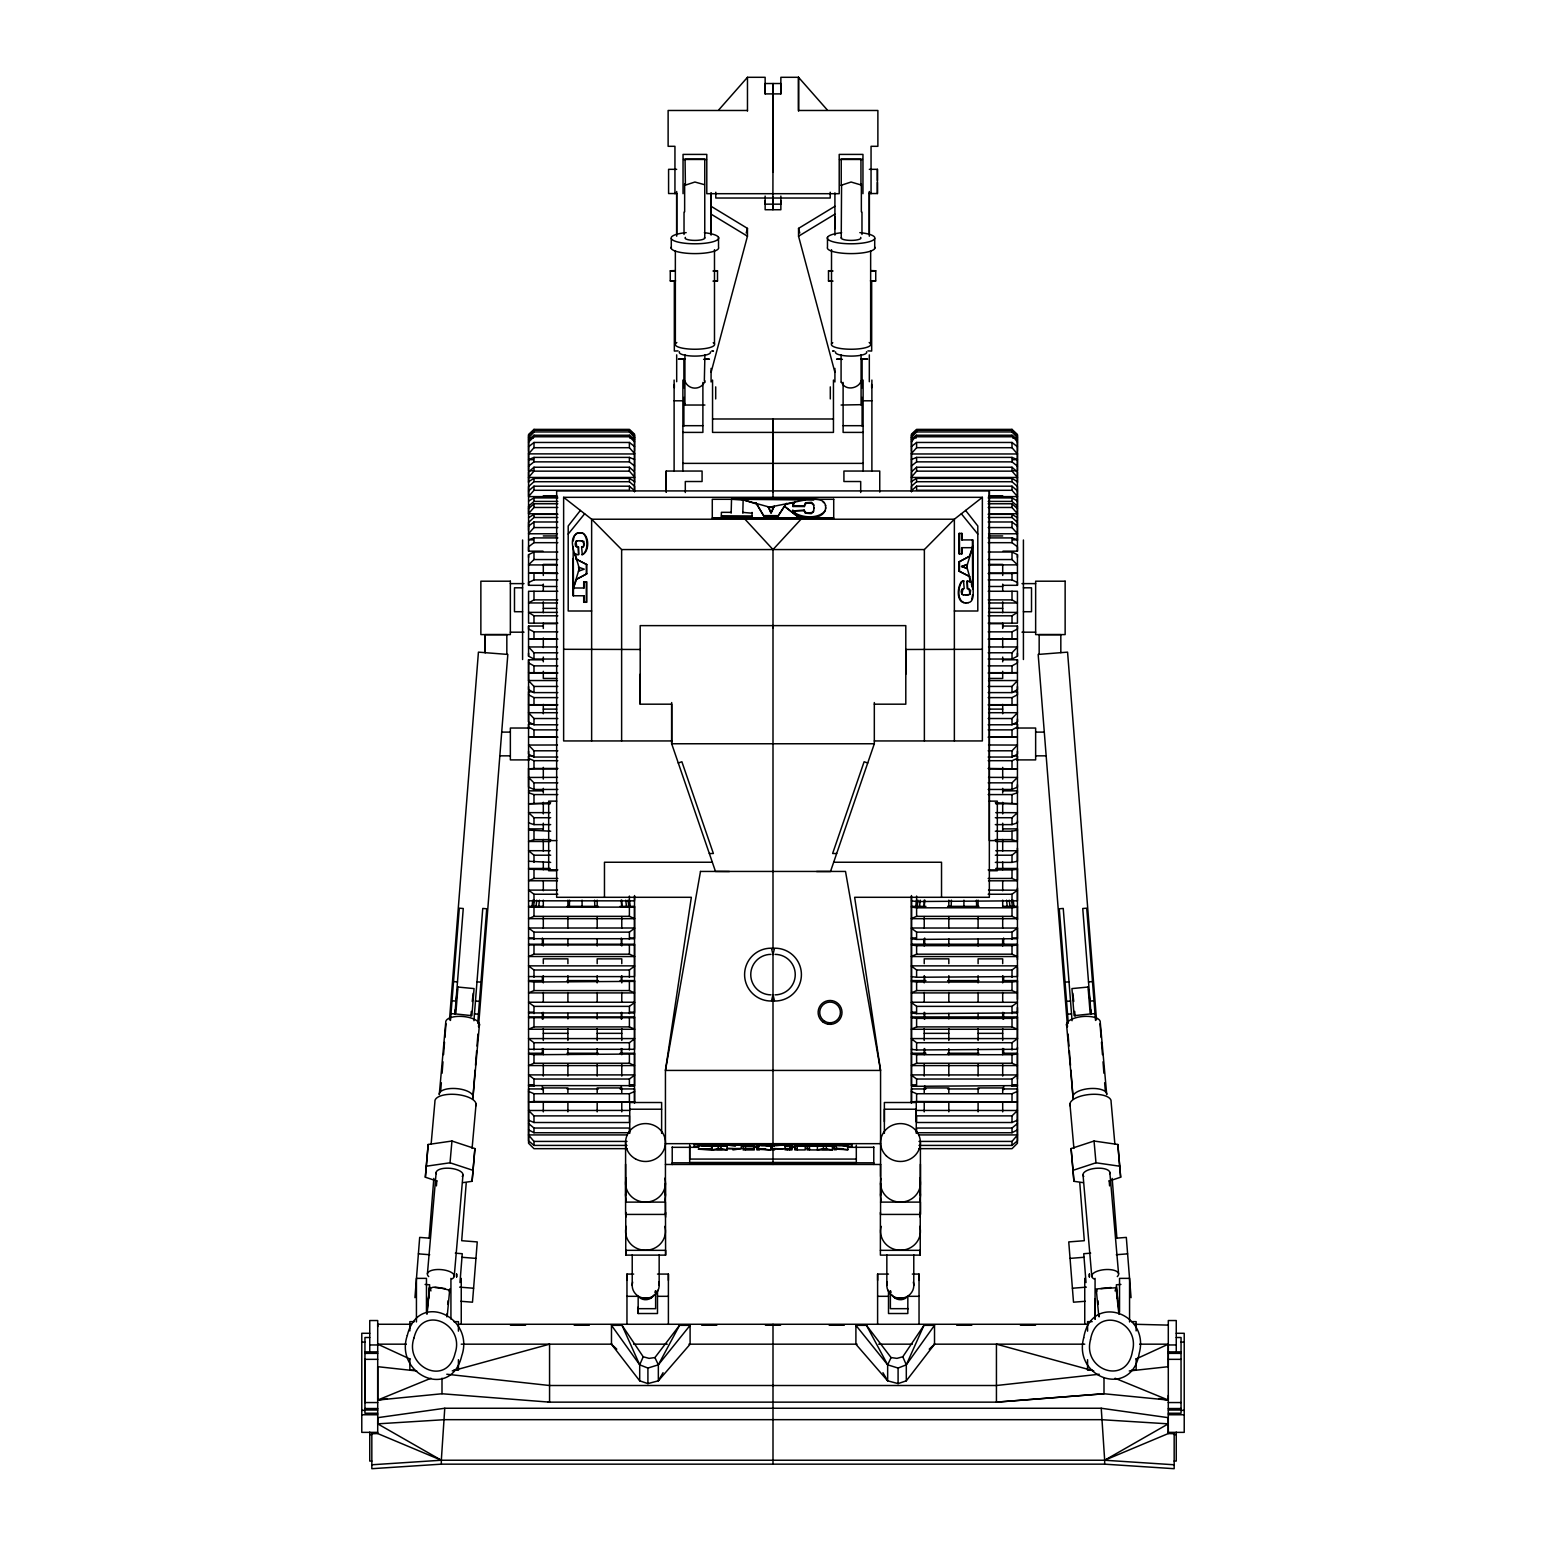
<?xml version="1.0" encoding="UTF-8"?>
<svg xmlns="http://www.w3.org/2000/svg" width="1546" height="1546" viewBox="0 0 1546 1546"><rect width="100%" height="100%" fill="white"/><g stroke="black" fill="none" stroke-linecap="round" stroke-linejoin="round"><path stroke-width="1.5" d="M485.173 634.652L485.173 652.663L485.173 634.652L506.837 634.652L506.837 654.364M533.37 755.897L528.558 755.897L528.558 787.127L533.988 789.465L557.835 789.465M557.835 757.038L533.988 757.038L528.558 754.216L528.558 724.03L533.37 724.03M557.835 724.784L533.988 724.784L528.558 721.943L528.558 691.777L533.37 691.777M543.013 659.794L528.558 659.794L528.558 689.651L533.988 692.608L557.835 692.608M557.835 659.04L533.988 659.04L528.558 656.2L528.558 626.033L543.013 626.033M543.013 585.316L528.558 585.316L528.558 582.533L533.988 579.905L557.835 579.905M528.558 557.43L528.558 554.647L533.988 552.019L557.835 552.019M543.013 551.168L528.558 551.168L528.558 546.801L533.988 542.685L557.835 542.685M528.558 530.471L528.558 522.393L533.988 517.485L557.835 517.485M557.468 513.774L528.558 513.774L528.558 506.18L533.988 501.406L557.835 501.406M528.558 495.995L528.558 486.546L533.988 481.714L629.396 481.714L634.536 486.275L634.536 491.647L634.536 471.82L629.396 467.24L533.988 467.24L528.558 472.071L528.558 551.168M528.558 482.661L528.558 452.804M528.558 451.316L528.558 434.465L533.988 429.382L629.396 429.382L634.536 434.175L634.536 451.219M627.019 1145.412L533.988 1145.412L533.988 1141.412L528.558 1135.015M533.988 1128.039L629.396 1128.039L629.396 1132.735L533.988 1132.735L533.988 1128.039L528.558 1123.498M533.988 1115.883L629.396 1115.883L629.396 1122.512L533.988 1122.512L533.988 1115.883L528.558 1110.492L629.724 1110.415M533.988 1101.506L634.536 1101.912L528.558 1101.931L533.988 1101.506L533.988 1093.737L528.558 1091.399M533.988 789.465L533.988 782.836L528.558 777.445L557.468 777.367M557.468 768.884L528.558 768.884L533.988 768.459L533.988 760.69L528.558 758.371L528.558 755.897M533.988 757.038L533.988 750.796L528.558 745.056L557.468 744.979M557.835 737.21L533.988 737.21L533.988 729.867L528.558 727.026L528.558 724.03M533.988 724.784L533.988 718.523L528.558 712.803M557.835 704.937L533.988 704.937L533.988 697.613L528.558 694.772M533.988 692.608L533.988 686.443L528.558 680.646L528.558 659.62M557.835 673.09L533.988 673.09L533.988 665.862L528.558 662.905M533.988 659.04L533.988 652.779L528.558 646.962L557.468 646.962M557.835 639.194L533.988 639.194L533.988 631.85L528.558 629.029L528.558 626.033M533.988 429.382L533.988 432.03L528.558 437.866L533.37 437.962M582.262 554.685L581.644 547.168L583.557 546.395L584.098 543.941L582.204 540.868M597.181 1076.074L597.181 1064.208M597.181 1054.701L597.181 1048.69M597.181 1040.477L597.181 1028.554M625.589 1195.464L625.589 1164.215M625.763 1255.12L625.763 1250.328L665.611 1250.328L665.611 1255.12L625.763 1255.12L625.763 1212.431L625.763 1217.224M626.961 1324.265L626.961 1274.078L633.686 1274.078M626.961 1280.378L626.961 1274.078M629.396 1101.506L629.396 1093.737L634.536 1091.534M634.536 1103.322L634.536 1088.944L620.081 1088.944M634.536 1048.536L634.536 1016.939L528.558 1016.939M634.536 975.816L634.536 944.22L528.558 944.22M634.536 900.062L634.536 895.559M634.536 482.661L634.536 452.649M657.494 1290.33L657.494 1313.52L638.169 1313.52L638.169 1307.066M729.441 871.519L715.489 871.442L671.679 743.761L671.679 704.184L640.199 704.184L640.199 674.211M665.437 1183.154L665.437 1214.422L625.589 1214.422L625.589 1142.533M665.611 1217.224L665.611 1212.431M666.249 471.047L666.249 492.111L666.249 471.047L702.077 471.047L702.077 481.521L685.303 481.521L685.303 492.517M668.394 1324.265L668.394 1274.078L657.494 1274.078M668.394 1280.378L668.394 1274.078M675.254 281.14L670.268 280.889L670.268 270.763L674.79 270.608M671.293 248.481L671.293 238.664M672.22 1146.958L672.22 1164.467L672.22 1162.824L873.78 1162.824M675.351 344.99L675.351 250.781M676.684 236.209L676.684 193.173M683.892 426.078L683.892 397.399M683.892 387.833L683.892 359.155L685.226 359.078M684.646 211.86L684.646 183.839M684.917 404.666L684.917 403.506M704.57 382.075C700.28 390.597 688.318 389.94 684.917 381.108L684.917 354.691M685.4 184.67L685.052 159.103L704.763 159.103L704.763 238.007M704.918 354.691L704.338 380.741M711.083 231.9L711.083 228.808M711.083 216.517L711.083 193.192M714.484 343.888L714.484 249.698M712.977 281.121L717.499 280.966L717.499 270.84L715.701 270.666M718.523 237.35L718.523 247.167A23.77 5.778 0 0 1 694.54 253.602A23.77 5.778 0 0 1 671.389 246.974M765.135 196.071L765.135 204.169L780.865 204.169L780.865 196.071M765.135 93.9L765.135 83.523L780.865 83.523L780.865 93.9L765.135 93.9L765.135 77.3L747.472 77.3L718.967 109.669M773 1324.265L773 1464.159M773 625.628L773 947.505M773.116 492.227L773.116 418.985L773 497.329L775.512 499.3M773.116 197.115L772.884 209.734L773.116 83.523L772.884 172.302M780.865 200.825L780.865 209.734L765.135 209.734L765.135 200.825M780.865 93.9L780.865 77.3L798.528 77.3L827.033 109.669M834.917 372.354L798.548 236.209L798.548 228.383L834.917 206.294M798.528 111.061L798.528 77.3L798.528 110.481L877.877 110.481L877.877 146.31L871.055 146.31L871.055 193.694M834.917 381.959L834.917 368.431M834.917 228.808L834.917 216.517M841.237 238.007L841.565 184.67M841.237 185.249L851.092 182.022L860.948 184.94M841.082 405.033L861.083 404.666M869.316 381.727L869.316 354.865M869.316 234.741L869.316 191.491M869.316 193.54L877.413 193.54L877.413 169.326L869.316 169.326M877.606 1324.265L877.606 1274.078L888.506 1274.078M880.563 1195.464L880.563 1164.215M884.37 1133.353L884.37 1109.216L916.256 1109.216L916.256 1133.353M919.039 1324.265L919.039 1296.321L907.831 1296.321L907.831 1313.52L888.506 1313.52L888.506 1290.33M905.801 674.211L905.801 649.475L982.367 649.301M911.464 1102.221L911.464 896.68M911.464 470.718L911.464 435.16L916.604 430.136L1012.012 430.136L1017.442 435.45L1017.442 470.718L1012.63 470.718M1017.442 1085.601L916.604 1086.297L916.604 1079.031L911.464 1075.185M916.604 1063.242L1012.012 1063.242L1017.442 1065.561L911.464 1065.581L916.604 1063.242L916.604 1054.701L911.464 1054.043M911.464 1016.939L1017.442 1016.939L1017.442 1049.27L916.604 1049.985L916.604 1042.719L911.464 1038.854M911.464 1029.114L916.604 1026.911L916.604 1018.389L911.464 1017.712M1002.987 980.589L1017.442 980.589L1017.442 1012.939L916.604 1013.635L916.604 1006.369L911.464 1002.523M916.604 990.58L1012.012 990.58L1017.442 992.899L911.464 992.918L916.604 990.58L916.604 982.039L911.464 981.362M911.464 944.22L1017.442 944.22L1017.442 976.57L916.604 977.265L916.604 969.999L911.464 966.153M911.464 956.394L916.604 954.191L916.604 945.669L911.464 944.993M1002.987 906.362L1017.442 906.362L1017.442 938.693L916.604 939.408L916.604 932.141L911.464 928.276M911.464 918.537L916.604 916.334L916.604 907.811L911.464 907.135M995.759 868.466L1017.442 868.466L1017.442 900.816L916.604 901.531L916.604 896.062M1017.442 490.971L1012.012 486.198L916.604 486.198L916.604 490.295L1012.012 490.295L1017.442 496.517M1002.987 551.168L1017.442 551.168L1017.442 472.071L1012.012 467.24L916.604 467.24L911.464 471.82L911.464 491.647L911.464 486.275L916.604 481.714L916.604 478.371L1012.012 478.371L1017.442 481.676M911.464 477.038L916.604 471.144L916.604 467.24M911.464 465.945L916.604 461.868L916.604 457.403L1012.012 457.403L1017.442 459.645L1012.63 459.684M911.464 453.538L916.604 447.702L916.604 442.465L1012.012 442.465L1017.442 446.775M911.464 441.789L916.604 435.238L1012.012 435.238L1017.442 439.837M911.464 437.557L916.604 431.933L916.604 430.136M919.039 1296.321L919.039 1274.078L912.314 1274.078M880.389 1212.431L880.389 1255.12L920.237 1255.12L920.237 1212.431L920.237 1217.224M880.563 1183.154L880.563 1214.422L920.411 1214.422L920.411 1142.533M924.218 1076.074L924.218 1064.208M924.218 1054.701L924.218 1048.575M924.218 1040.477L924.218 1028.554M924.218 1018.93L924.218 1012.359M924.218 1002.117L924.218 992.493M924.218 982.889L924.218 975.681M924.218 963.66L924.218 958.868L948.819 958.868L948.819 963.66M924.218 944.761L924.218 939.929M924.373 740.94L924.373 549.564L954.365 519.224L982.367 497.329L982.367 740.94L874.321 740.94M941.533 897.298L941.533 862.243L833.681 862.243M948.819 1040.477L948.819 1028.554M948.819 1018.93L948.819 1013.403M948.819 1002.117L948.819 992.493M948.819 982.889L948.819 975.681M954.365 740.94L954.365 519.224L591.635 519.224L563.633 497.329L563.633 740.94L671.679 740.94M963.602 594.824L961.863 594.302L961.187 591.751L961.747 589.297L964.182 588.524L963.545 581.006M978.096 1040.477L978.096 1028.554M978.096 1018.93L978.096 1013.403M978.096 1002.117L978.096 992.493M978.096 982.889L978.096 975.681M978.096 963.66L978.096 958.868L1002.697 958.868L1002.697 963.66M665.437 1195.464L665.437 1070.431L691.352 897.298L556.657 897.298L556.657 490.913L989.343 490.913L989.343 897.298L854.648 897.298L880.563 1070.431L880.563 1176.525M989.343 801.137L997.325 801.137L997.325 870.727L989.343 870.727M1002.697 1053.406L1002.697 1048.575L1002.697 1054.701M1002.697 1040.477L1002.697 1028.554M1002.697 1018.93L1002.697 1012.359M1002.697 1002.117L1002.697 992.493M1002.697 982.889L1002.697 975.681M1002.697 944.761L1002.697 939.929M1002.697 851.092L1002.697 839.459M1002.697 830.163L1002.697 823.187M1002.697 647.581L1002.697 638.015M1002.697 628.468L1002.697 623.695L989.266 623.695M1012.012 1086.297L1012.012 1079.031L1017.442 1074.953L911.464 1074.895M1012.012 1063.242L1012.012 1054.701L1017.442 1054.005M1012.012 1049.985L1012.012 1042.719L1017.442 1038.641M911.464 1029.269L1017.442 1029.269L1012.012 1026.911L1012.012 1018.389L1017.442 1017.674M1012.012 1013.635L1012.012 1006.369L1017.442 1002.291L911.464 1002.233M1012.012 990.58L1012.012 982.039L1017.442 981.324M1012.012 977.265L1012.012 969.999L1017.442 965.864L911.464 965.864M911.464 956.549L1017.442 956.549L1012.012 954.191L1012.012 945.669L1017.442 944.954M1012.012 939.408L1012.012 932.141L1017.442 928.064L911.464 928.006M911.464 918.691L1017.442 918.691L1012.012 916.334L1012.012 907.811L1017.442 907.096M1012.012 901.531L1012.012 894.245L1017.442 890.187L988.532 890.11M988.532 880.814L1017.442 880.814L1012.012 878.457L1012.012 869.915L1017.442 869.219M995.315 862.378L1012.012 862.378L1012.012 855.209L1017.442 850.764L995.759 850.706M995.759 841.507L1017.442 841.507L1012.012 839.633L1012.012 831.207L1017.442 830.086M1012.012 623.154L1012.012 615.81L1017.442 612.409L988.532 612.371M988.532 602.979L1017.442 602.979L1012.012 599.887L1012.012 591.268M1002.987 585.316L1017.442 585.316L1017.442 582.533L1012.012 579.905L1012.012 573.489L1017.442 573.141L988.532 573.141M988.532 564.928L1017.442 564.85L1012.012 559.555L1012.012 552.019L988.165 552.019M1017.442 551.168L1017.442 546.801L1012.012 542.685L1012.012 537.911L988.165 537.911M1017.442 533.679L1012.012 527.572L1012.012 521.988L988.165 521.988M1017.442 540.752L1017.442 522.393L1012.012 517.485L1012.012 514.335L988.165 514.335M988.532 513.774L1017.442 513.774L1012.012 507.475L1012.012 503.764L988.165 503.764M1017.442 506.18L1012.012 501.406L1012.012 497.909L988.165 497.909M1012.012 490.295L1012.012 486.198M1017.442 521.389L1017.442 486.546L1012.012 481.714L1012.012 478.371M1017.442 477.366L1012.012 471.144L1012.012 467.24M1017.442 466.177L1012.012 461.868L1012.012 457.403M911.464 453.964L1017.442 453.964L1012.012 447.702L1012.012 442.465M1017.442 442.079L1012.012 435.238M1012.012 430.136L1012.012 431.933L1017.442 437.866L1012.63 437.962M918.981 1148.659L1012.012 1148.678L1017.442 1143.248L1017.442 1053.251L1002.987 1053.251M1017.442 820.907L1017.442 822.82L1012.012 824.617L995.315 824.617M1017.442 784.672L1017.442 787.127L1012.012 789.465L988.165 789.465M1012.63 755.897L1017.442 755.897L1017.442 758.371L1012.012 760.69L988.165 760.69M988.165 757.038L1012.012 757.038L1017.442 754.216L1017.442 751.221M1012.63 724.03L1017.442 724.03L1017.442 727.026L1012.012 729.867L988.165 729.867M988.165 724.784L1012.012 724.784L1017.442 721.943L1017.442 718.948M1017.442 686.521L1017.442 689.651L1012.012 692.608L988.165 692.608M1002.987 659.794L1017.442 659.794L1017.442 662.905L1012.012 665.862L988.165 665.862M988.165 659.04L1012.012 659.04L1017.442 656.2L1017.442 653.204M1002.987 626.033L1017.442 626.033L1017.442 629.029L1012.012 631.85L988.165 631.85M1017.442 585.316L1017.442 554.647L1012.012 552.019M1095.07 1298.833L1095.07 1319.086L1095.07 1278.368M1168.293 1395.42L1168.293 1400.058L1103.999 1393.758L996.436 1402.145L549.564 1402.145L442.001 1393.758L377.707 1400.058L377.707 1366.683L416.744 1370.954M1139.653 1344.17L1168.293 1344.17L1168.293 1366.683L1129.256 1370.954M721.306 516.267L752.013 516.364L721.306 516.267L721.402 512.325L731.161 512.364M825.583 505.89C824.308 497.097 811.747 499.764 805.408 499.145L731.529 499.223L743.162 500.034M752.09 513.195L742.814 512.402M764.033 516.403L756.129 503.068L764.033 516.403L777.831 516.441L786.296 503.455L777.831 516.441M768.227 506.856L771.048 512.518L774.217 506.16L771.048 513.291L768.227 506.856L774.217 506.933M771.222 507.61L740.92 499.242L813.756 499.996M792.847 510.934L804.133 510.064L805.234 512.383L808.887 513.079L812.752 512.267L813.563 510.779M813.892 508.711L813.718 504.576L811.534 502.353L805.505 502.74L804.384 506.528L792.963 506.489L792.924 505.407M813.911 507.629L813.563 511.552L811.264 513.659L805.234 513.156L804.133 510.064M804.384 506.528L804.693 504.402L806.954 503.049L811.534 503.126L813.718 505.349M805.408 499.918L771.222 506.837M1168.293 1325.115L1134.551 1324.265M963.892 907.27L963.931 900.178M444.765 1408.251L441.325 1460.236L377.707 1433.548L371.832 1433.76L371.832 1468.7L441.325 1464.159L441.325 1460.236L377.707 1423.847L377.765 1417.663L444.765 1408.251L1101.235 1408.251L1168.235 1417.663L1168.293 1433.548L1104.675 1460.236L441.325 1460.236L371.832 1464.777M1099.129 1316.883L1099.09 1313.887M731.161 513.137L731.529 499.223M742.814 513.175L743.143 499.802L756.129 503.841M752.013 516.364L752.09 512.422M792.847 510.006C796.345 520.635 825.371 521.273 825.68 507.668M569.334 907.27L569.546 900.178M951.138 907.27L951.408 900.178M426.715 1313.752L429.653 1286.871L427.102 1314.081M446.91 1313.887L446.871 1316.883M1096.636 1290.118L1097.583 1288.804L1116.019 1287.779L1118.898 1314.081M414.946 1297.674L419.681 1237.399L430.194 1238.211M436.822 1180.989L425.343 1177.221L428.165 1144.484L451.954 1141.025L474.912 1148.581L472.09 1181.299L462.583 1182.69M428.165 1144.484L425.343 1177.221M429.112 1238.133L433.827 1178.4M440.745 1090.297L441.344 1082.799M442.098 1073.233L442.987 1061.793M443.547 1054.662L444.533 1042.178M444.9 1037.501L445.982 1023.781M436.416 1185.898L436.822 1180.719M449.5 1019.742L478.429 652.141L507.822 654.441L478.506 1026.853M428.532 1298.737L429.633 1284.784L425.092 1284.436M450.466 1020.457L459.297 908.198L463.259 908.507L454.968 1013.944L450.988 1013.635M473.926 1020.708L482.758 908.449L486.739 908.777L477.714 1023.297M466.216 1183.038L461.694 1240.704L477.25 1241.921L472.496 1302.196L460.843 1301.288M472.844 1098.935L475.105 1070.103M475.492 1065.31L476.632 1050.893M476.999 1046.082L477.946 1034.061M459.974 1282.562L462.254 1253.709L455.336 1253.168M472.09 1181.299L474.912 1148.581M1088.036 986.889L1090.201 1013.963L1074.103 1015.664L1071.938 988.59L1088.152 987.044M427.43 1273.691L436.165 1172.37M454.215 1276.455L462.95 1175.134M431.141 1143.924L434.909 1101.776A20.678 8.406 5.1 0 1 457.056 1094.549A20.678 8.406 5.1 0 1 475.666 1106.066M454.814 1014.35L455.239 1009.673M426.213 1166.225L450.021 1162.785L451.954 1141.025M470.912 1016.051L471.317 1011.374M473.037 1096.346L479.473 1024.244M472.09 1148.407L476.071 1103.902M583.557 546.395L583.944 541.39L579.885 540.694M961.863 594.302L963.003 588.736M455.857 1002.678L457.403 989.401M447.702 1304.399L448.089 1300.708M472.245 1001.46L473.211 993.189M924.895 900.178L924.122 907.27L924.218 900.139M538.665 907.27L539.438 900.178M577.547 547.091L578.629 547.091L578.629 554.685L578.127 547.091L575.653 546.395L575.151 543.941L575.846 541.39L577.644 540.868M576.89 546.917L575.846 541.39M968.318 588.62L967.216 588.62L967.216 581.006L967.738 588.62L970.617 590.263L970.038 594.302L968.994 588.794M535.921 907.27L536.752 900.178M919.406 907.27L920.257 900.178M533.525 907.27L534.394 900.178M917.087 907.27L917.976 900.178M573.257 540.945L574.126 536.346L576.619 533.293M531.901 907.27L532.79 900.178M972.647 594.746L971.777 599.365M915.619 907.27L916.546 900.178M449.248 1291.548L449.77 1288.958L447.219 1316.148M655.098 1292.688L655.427 1290.833M792.924 505.677L795.011 501.484M773 954.636L774.411 948.664L770.99 948.2A26.398 26.398 0 0 0 744.592 974.618A26.398 26.398 0 0 0 770.99 1001.016L774.411 1000.571L773 994.58L773 954.636L771.589 948.664L775.01 948.2A26.398 26.398 0 0 1 801.408 974.618A26.398 26.398 0 0 1 775.01 1001.016L771.589 1000.571L773 994.58M746.216 232.982L747.452 228.383L711.083 206.294M711.083 372.354L747.452 236.209L747.452 228.383M578.049 532.964C564.928 538.762 578.745 560.58 579.093 569.179L572.967 589.509L572.967 595.77L584.214 595.77L584.214 602.283M573.218 546.511L572.967 589.509L576.542 579.286L586.804 573.798L586.804 564.599L576.291 559.188L586.804 564.599M579.595 569.179L578.494 571.189L584.253 569.179L578.533 567.189L579.093 569.179M825.448 510.219C819.593 519.359 800.731 518.2 793.059 511.552M966.81 568.522L967.371 564.522L961.535 566.512L967.313 568.522L962.056 566.512M958.964 571.092L969.593 576.523L958.964 571.092L958.964 561.894L969.323 556.405L972.936 546.202L973.188 589.181C973.091 593.683 974.173 602.302 967.815 602.727M971.39 584.601L973.188 589.181L966.752 566.532L972.936 546.202L972.936 539.921L961.573 539.921L961.573 533.409M874.321 702.56L874.321 743.761L830.492 871.519L816.559 871.519M639.696 1380.829L639.696 1364.828L643.213 1356.77L622.033 1325.328L611.482 1325.328L611.482 1344.228L639.696 1380.829L647.909 1383.593L658.345 1380.829L690.096 1344.228L690.096 1325.328L679.544 1325.328L654.924 1357.562L649.069 1358.374L643.213 1356.77M906.304 1380.829L906.304 1364.828L923.967 1325.328L934.518 1325.328L934.518 1344.228L906.304 1380.829L898.091 1383.593L887.655 1380.829L855.904 1344.228L855.904 1325.328L866.456 1325.328L891.076 1357.562L896.931 1358.374L902.787 1356.77L923.967 1325.328M882.94 1372.693L887.655 1380.829L887.655 1364.828L891.076 1357.562M1115.091 1290.968L1116.347 1286.871L1119.285 1313.752M663.06 1372.693L658.345 1380.829L658.345 1364.828L679.544 1325.328M861.083 380.741C859.576 387.891 845.604 391.969 841.43 382.075M793.214 504.267L793.987 503.068M855.904 1325.328L887.655 1364.828L898.091 1368.055L906.304 1364.828L934.518 1325.328M580.388 510.431L568.194 525.988L568.194 610.999L591.635 610.999M611.482 1325.328L639.696 1364.828L647.909 1368.055L658.345 1364.828L690.096 1325.328M568.194 534.085L584.659 513.774M654.016 1295.026C650.963 1300.186 643.31 1301.423 639.039 1297.055M457.848 987.044L474.062 988.59L471.897 1015.664L455.799 1013.963L457.964 986.889M918.981 1145.412L1012.012 1145.412L1012.012 1141.412L1017.442 1135.015M528.558 477.366L533.988 471.144L533.988 467.24M528.558 496.517L533.988 490.295L533.988 486.198L629.396 486.198L634.536 490.7M528.558 513.678L533.988 507.475L533.988 503.764L557.835 503.764M634.536 446.543L629.396 442.465L533.988 442.465L533.988 447.702L528.558 453.867L634.536 453.964M528.558 533.679L533.988 527.572L533.988 521.988L557.835 521.988M773 627.792L773 549.564L801.021 519.224L784.769 506.528L799.553 518.084M1012.012 692.608L1012.012 686.443L1017.442 680.646M1012.012 659.04L1012.012 652.779L1017.442 647.059M1012.012 724.784L1012.012 718.523L1017.442 712.803M1012.012 757.038L1012.012 750.796L1017.442 745.056L988.532 744.979M961.902 581.683C958.056 587.151 956.761 599.925 964.105 602.727M988.165 782.836L1012.012 782.836L1017.442 777.445L988.532 777.367M1017.442 1120.174L1012.012 1122.512L916.604 1122.512L916.604 1115.883L1012.012 1115.883L1017.442 1110.492L916.276 1110.415M634.536 470.718L634.536 435.16L629.396 430.136L533.988 430.136L528.558 435.45L528.558 470.718L533.37 470.718M528.558 442.079L533.988 436.764L629.396 436.764L634.536 441.789M528.558 564.85L533.988 559.555L557.835 559.555M929.223 1349.175L934.518 1344.228M995.315 817.718L1012.012 817.718L1017.442 812.694L995.759 812.636M528.558 508.673L533.988 503.764M528.558 490.971L533.988 486.198M911.464 490.7L916.604 486.198M833.023 281.121L828.501 280.966L828.501 270.84L830.299 270.666M828.501 280.966L830.299 280.792M870.746 271.014L875.732 270.763L875.732 280.889L870.746 281.14M875.635 280.986L871.21 280.734M528.558 439.837L533.988 435.238L629.396 435.238L634.536 439.586M911.464 439.586L916.604 435.238M684.917 381.108L684.917 405.033L704.918 405.033M1017.442 1129.836L1012.012 1132.735L916.604 1132.735L916.604 1128.039L1012.012 1128.039L1017.442 1123.498M1012.012 1145.412L1017.442 1140.851L1017.442 1088.944L1002.987 1088.944M528.558 446.775L533.988 442.465M528.558 466.177L533.988 461.868L629.396 461.868L634.536 465.945M911.464 446.543L916.604 442.465M770.488 499.3L773 497.329M528.558 526.104L533.988 521.988M634.536 928.006L528.558 928.006L533.988 932.141L629.396 932.141L634.536 928.276M528.558 965.921L533.988 969.999L629.396 969.999L634.536 966.153M634.536 1002.233L528.558 1002.233L533.988 1006.369L629.396 1006.369L634.536 1002.523M528.558 1038.641L533.988 1042.719L629.396 1042.719L634.536 1038.854M634.536 1074.895L528.558 1074.895L533.988 1079.031L629.396 1079.031L634.536 1075.185M906.961 1297.055C902.69 1301.423 895.037 1300.186 891.984 1295.026M528.558 517.775L533.988 514.335L557.835 514.335M798.548 236.209L834.917 214.14M528.558 481.676L533.988 478.371L629.396 478.371L634.536 481.502M911.464 481.502L916.604 478.371M528.558 501.059L533.988 497.909L557.835 497.909M557.835 599.887L533.988 599.887L528.558 602.94L557.468 602.979M586.804 573.798L576.542 579.286M958.964 561.894L969.323 556.405M988.165 697.613L1012.012 697.613L1017.442 694.772L1017.442 691.777L1012.63 691.777M582.9 554.531C588.427 549.912 588.156 538.124 583.151 533.293M962.907 581.18L961.399 581.683C957.187 587.364 955.95 603.52 966.211 602.843M1136.136 1358.953L1168.293 1344.17M911.464 1091.534L916.604 1093.737L1012.012 1093.737L1017.442 1091.399M557.835 878.457L533.988 878.457L528.558 880.776L557.468 880.814M634.536 918.537L629.396 916.334L533.988 916.334L528.558 918.653L634.536 918.691M634.536 956.394L629.396 954.191L533.988 954.191L528.558 956.51L634.536 956.549M533.988 990.58L528.558 992.899L634.536 992.918L629.396 990.58L533.988 990.58L533.988 982.039L528.558 981.324M634.536 1029.114L629.396 1026.911L533.988 1026.911L528.558 1029.23L634.536 1029.269M533.988 1063.242L528.558 1065.561L634.536 1065.581L629.396 1063.242L533.988 1063.242L533.988 1054.701L528.558 1054.005M634.536 459.529L629.396 457.403L533.988 457.403L528.558 459.645L533.37 459.684M911.464 459.529L916.604 457.403M430.928 1378.259L377.707 1400.058L387.215 1398.512M970.038 594.302L965.709 594.997M961.535 566.512L966.849 564.522M557.835 537.911L533.988 537.911L528.558 539.844L533.37 539.863M678.269 762.99L681.883 761.753L713.382 853.508L709.324 853.508M550.685 839.633L533.988 839.633L528.558 841.488L550.241 841.507M988.165 794.586L1012.012 794.586L1017.442 792.769L1017.442 790.856L1002.987 790.856M1111.091 1287.509L1100.868 1288.572M1083.417 1182.69L1073.91 1181.299L1071.088 1148.581L1094.046 1141.025L1117.835 1144.484L1120.657 1177.221L1109.178 1180.989M1073.91 1181.299L1073.04 1170.322L1095.979 1162.785L1119.787 1166.225M452.263 1370.896L549.564 1344.17L549.564 1402.145L547.748 1401.99M716.784 1149.374L722.291 1149.374M822.047 1149.374L827.554 1149.374M712.107 1146.185L718.136 1144.774L718.136 1148.523L712.107 1149.934L712.107 1146.185L727.084 1146.185L721.054 1144.774L721.054 1148.523L727.084 1149.934L726.949 1144.774M817.37 1146.185L823.4 1144.774L823.4 1148.523L817.37 1149.934L817.428 1146.011L809.466 1146.011M786.296 504.228L792.827 502.759M1012.012 862.378L1017.442 861.257L1017.442 828.888L1002.987 828.888M550.685 802.703L528.558 803.765L550.241 803.785M583.306 546.955L581.644 547.168M581.76 554.685C589.702 552.85 589.664 534.761 581.721 532.964M962.404 581.18L964.047 581.006M528.558 900.816L634.536 900.854M528.558 907.096L634.536 907.135M528.558 938.693L634.536 938.731M528.558 944.954L634.536 944.993M528.558 976.57L634.536 976.608M533.988 982.039L634.536 981.362M528.558 1012.939L634.536 1012.978M528.558 1017.674L634.536 1017.712M528.558 1049.27L634.536 1049.309M533.988 1054.701L634.536 1054.043M528.558 1085.601L634.536 1085.64M449.364 1290.118C445.905 1289.615 427.991 1283.257 430.909 1290.968M967.216 581.006L971.236 582.301L969.071 581.122M1099.206 1374.239L996.436 1385.506L549.564 1385.506L446.794 1374.239M860.774 359.078L862.108 359.155L862.108 387.833M1065.039 982.154L1069.02 981.845M1088.519 981.903L1092.481 981.594M1066.547 1001.344L1070.528 1001.035M1090.027 1001.093L1093.988 1000.784M1067.571 1014.215L1071.533 1013.886M1095.012 1013.635L1091.032 1013.944L1082.741 908.507L1086.703 908.198L1095.534 1020.457M1115.806 1238.211L1126.319 1237.399L1131.054 1297.674M1090.664 1253.168L1083.746 1253.709L1086.026 1282.562M1070.045 1258.386L1084.036 1257.285M1116.289 1254.734L1127.614 1253.845M1072.402 1288.243L1086.374 1287.142M1120.908 1284.436L1116.367 1284.784L1117.468 1298.737M1085.157 1301.288L1073.504 1302.196L1068.75 1241.921L1084.306 1240.704L1079.784 1183.038M916.604 1101.506L911.464 1101.912L1017.442 1101.931L916.604 1101.506L916.604 1093.737M988.165 673.09L1017.442 672.684L988.532 672.684M711.817 1149.606L700.744 1149.219L711.817 1148.833M577.141 540.868L580.136 540.694M968.724 594.824L965.438 594.997M377.707 1423.847L444.765 1419.672L1101.235 1419.672L1168.293 1423.847L1104.675 1460.236L1104.675 1464.159L1174.168 1468.7L1174.168 1433.76L1168.293 1433.548L1168.293 1320.535L1176.255 1320.535L1176.255 1351.88M717.499 270.84L712.977 271.014M670.268 280.889L674.79 280.734M675.583 280.831L674.327 280.889L674.327 351.039L678.076 350.903M712.204 351.155L713.46 351.097L711.952 350.942M577.547 532.964L580.136 532.848M965.709 602.843L968.318 602.727M834.048 350.942L832.637 351.019L833.796 351.155M988.165 639.194L1017.442 638.962L988.532 638.962M988.165 704.937L1017.442 704.705L988.532 704.705M988.165 737.21L1017.442 736.978L988.532 736.959M839.884 359.02L836.599 359.174L842.415 359.329M684.182 358.981L678.385 359.136L684.588 359.329M703.585 359.329L709.401 359.174L706.116 359.02M861.412 359.329L867.615 359.136L861.818 358.981M761.366 1145.47L765.599 1145.161L759.279 1144.929L759.279 1146.185L756.902 1146.185M838.492 1145.47L842.744 1145.161L836.405 1144.929L836.405 1149.722L834.028 1149.722L834.028 1144.774M838.492 1149.007L842.744 1148.717L836.405 1148.465M776.15 1145.489L780.962 1145.2L774.527 1144.929L774.527 1146.185L772.15 1146.185M747.472 110.481L668.123 110.481L668.123 146.31L674.945 146.31L674.945 193.694M683.564 159.47L706.503 159.47M839.497 159.47L862.436 159.47M676.684 169.326L668.587 169.326L668.587 193.54L676.684 193.54M674.114 400.801L682.888 400.801M863.112 400.801L871.886 400.801M712.551 418.985L833.449 418.985M682.888 425.691L702.889 425.691M843.111 425.691L863.112 425.691M1017.442 451.316L1017.442 434.465L1012.012 429.382L916.604 429.382L911.464 434.175L911.464 451.219M634.536 437.557L629.396 431.933L533.988 431.933L533.988 430.136M916.604 431.933L1012.012 431.933L1012.012 429.382M682.888 432.397L702.889 432.397L702.889 382.422M863.112 432.397L843.111 432.397L843.111 382.422M916.604 436.764L1012.012 436.764M629.724 437.962L634.536 437.962M911.464 437.962L916.276 437.962M533.988 447.702L629.396 447.702L634.536 453.538M916.604 447.702L1012.012 447.702M916.604 461.868L1012.012 461.868M682.888 463.375L863.112 463.375M533.988 471.144L629.396 471.144L634.536 477.038M916.604 471.144L1012.012 471.144M528.558 477.463L634.536 477.463M911.464 477.463L1017.442 477.463M916.604 481.714L1012.012 481.714M533.988 490.295L629.396 490.295L629.396 486.198M543.303 495.744L556.734 495.744M989.266 495.744L1002.697 495.744M528.558 496.614L557.468 496.614M988.532 496.614L1017.442 496.614M563.633 497.329L982.367 497.329M988.165 501.406L1012.012 501.406M533.988 507.475L557.835 507.475M988.165 507.475L1012.012 507.475M988.165 517.485L1012.012 517.485M712.281 518.007L833.719 518.007M533.988 527.572L557.835 527.572M988.165 527.572L1012.012 527.572M528.558 533.776L557.468 533.776M988.532 533.776L1017.442 533.776M543.303 535.96L556.734 535.96M989.266 535.96L1002.697 535.96M1012.63 539.863L1017.442 539.863L1012.012 537.911M988.165 542.685L1012.012 542.685M591.635 740.94L591.635 519.224L621.627 549.564L924.373 549.564M988.165 559.555L1012.012 559.555M556.734 564.406L543.303 564.406L543.303 575.441M989.266 564.406L1002.697 564.406L1002.697 575.441M528.558 564.928L557.468 564.928M557.468 573.141L528.558 573.141L557.835 573.489M988.165 573.489L1012.012 573.489M988.165 579.905L1012.012 579.905M510.354 583.615L524.017 583.615M1021.983 583.615L1035.646 583.615M543.303 586.475L556.734 586.475M989.266 586.475L1002.697 586.475M522.587 587.809L514.489 587.809L514.489 611.714L522.587 611.714M1023.413 587.809L1031.511 587.809L1031.511 611.714L1023.413 611.714M557.835 591.268L528.558 591.268L528.558 623.154L557.835 623.154M988.165 591.268L1017.442 591.268L1017.442 623.154L988.165 623.154M988.165 599.887L1012.012 599.887M543.303 608.37L556.734 608.37M989.266 608.37L1002.697 608.37M954.365 610.999L977.806 610.999L977.806 525.988L965.612 510.431M557.468 612.371L528.558 612.371L533.988 615.81L557.835 615.81M988.165 615.81L1012.012 615.81M543.303 623.695L556.734 623.695M533.988 631.85L557.835 631.85M510.354 632.179L524.017 632.179M1021.983 632.179L1035.646 632.179M557.468 638.962L528.558 638.962L533.988 639.194M988.532 646.962L1017.442 646.962M563.633 649.301L640.199 649.475M533.988 652.779L557.835 652.779M988.165 652.779L1012.012 652.779M533.988 665.862L557.835 665.862M557.468 672.684L528.558 672.684L533.988 673.09M556.734 678.443L543.303 678.443L543.303 671.312M989.266 678.443L1002.697 678.443L1002.697 671.312M528.558 680.549L557.468 680.549M988.532 680.549L1017.442 680.549M533.988 686.443L557.835 686.443M988.165 686.443L1012.012 686.443M533.988 697.613L557.835 697.613M874.321 704.184L905.801 704.184L905.801 625.628L640.199 625.628L640.199 704.184M557.468 704.705L528.558 704.705L533.988 704.937M543.303 709.112L556.734 709.112M989.266 709.112L1002.697 709.112M528.558 712.706L557.468 712.706M988.532 712.706L1017.442 712.706M533.988 718.523L557.835 718.523M988.165 718.523L1012.012 718.523M529.447 728.031L510.354 728.031L510.354 759.898L529.447 759.898M1016.553 728.031L1035.646 728.031L1035.646 759.898L1016.553 759.898M533.988 729.867L557.835 729.867M501.716 732.108L510.354 732.108M1035.646 732.108L1044.284 732.108M557.468 736.959L528.558 736.959L533.988 737.21M874.321 743.761L671.679 743.761L671.679 702.56M533.988 750.796L557.835 750.796M988.165 750.796L1012.012 750.796M499.841 755.839L510.354 755.839M1035.646 755.839L1046.159 755.839M533.988 760.69L557.835 760.69M533.988 768.459L557.835 768.459M988.165 768.459L1017.442 768.884L988.532 768.884M533.988 782.836L557.835 782.836M528.558 790.856L543.013 790.856M528.558 792.769L533.988 794.586L557.835 794.586M556.657 801.137L548.675 801.137L548.675 870.727L556.657 870.727M995.315 802.703L1017.442 803.765L995.759 803.785M550.241 812.636L528.558 812.636L533.988 817.718L550.685 817.718M528.558 822.82L533.988 824.617L550.685 824.617M528.558 828.888L543.013 828.888M528.558 830.086L550.685 831.207M995.315 831.207L1012.012 831.207M995.315 839.633L1012.012 839.633M548.675 840.599L556.657 840.599M997.325 840.599L989.343 840.599L989.343 490.913M550.241 850.706L528.558 850.706L533.988 855.209L550.685 855.209M836.676 853.508L832.618 853.508L864.117 761.753L867.731 762.99M995.315 855.209L1012.012 855.209M712.32 862.243L604.467 862.243L604.467 897.298M528.558 861.257L550.685 862.378M528.558 868.466L550.241 868.466M528.558 869.219L557.835 869.915M988.165 869.915L1012.012 869.915M988.165 878.457L1012.012 878.457M557.468 890.11L528.558 890.11L533.988 894.245L557.835 894.245M988.165 894.245L1012.012 894.245M528.558 906.362L543.013 906.362M567.092 906.362L598.399 906.362M620.081 906.362L634.536 906.362L634.536 937.958L629.724 937.958M911.464 906.362L925.919 906.362M947.601 906.362L978.908 906.362M916.604 907.811L1012.012 907.811M916.604 916.334L1012.012 916.334M916.604 932.141L1012.012 932.141M528.558 937.958L533.37 937.958M911.464 937.958L916.276 937.958M1012.63 937.958L1017.442 937.958M916.604 945.669L1012.012 945.669M916.604 954.191L1012.012 954.191M528.558 965.864L634.536 965.864M916.604 969.999L1012.012 969.999M528.558 980.589L543.013 980.589M567.092 980.589L598.399 980.589M620.081 980.589L634.536 980.589L634.536 1012.186L629.724 1012.186M911.464 980.589L925.919 980.589M947.601 980.589L978.908 980.589M916.604 982.039L1012.012 982.039M916.604 1006.369L1012.012 1006.369M528.558 1012.186L533.37 1012.186M911.464 1012.186L916.276 1012.186M1012.63 1012.186L1017.442 1012.186M916.604 1018.389L1012.012 1018.389M916.604 1026.911L1012.012 1026.911M543.303 1033.346L567.904 1033.346M597.181 1033.346L621.782 1033.346M924.218 1033.346L948.819 1033.346M978.096 1033.346L1002.697 1033.346M528.558 1038.583L634.536 1038.583M911.464 1038.583L1017.442 1038.583M916.604 1042.719L1012.012 1042.719M528.558 1053.251L543.013 1053.251M567.092 1053.251L598.399 1053.251M620.081 1053.251L634.536 1053.251L634.536 1084.848L629.724 1084.848M911.464 1053.251L925.919 1053.251M947.601 1053.251L978.908 1053.251M916.604 1054.701L1012.012 1054.701M916.604 1079.031L1012.012 1079.031M528.558 1084.848L533.37 1084.848M916.276 1084.848L911.464 1084.848L911.464 895.559M1012.63 1084.848L1017.442 1084.848M528.558 1085.756L533.37 1085.756M629.724 1085.756L634.536 1085.756M911.464 1085.756L916.276 1085.756M1012.63 1085.756L1017.442 1085.756M543.013 1088.944L528.558 1088.944L528.558 1140.851L533.988 1145.412M567.092 1088.944L598.399 1088.944M925.919 1088.944L911.464 1088.944L911.464 1103.322M947.601 1088.944L978.908 1088.944M533.988 1093.737L629.396 1093.737M629.744 1109.216L661.63 1109.216M528.558 1134.919L627.309 1134.919M918.691 1134.919L1017.442 1134.919M533.988 1141.412L627.019 1141.412M918.981 1141.412L1012.012 1141.412M665.437 1143.673L880.563 1143.673M699.082 1146.649L694.154 1146.572L694.154 1144.427L852.02 1144.427L852.02 1146.649L847.247 1146.572M694.154 1144.504L852.02 1144.504M711.817 1148.601L698.27 1149.219L711.817 1149.838L711.817 1144.871L698.27 1145.47L709.44 1146.166L711.817 1146.088L700.744 1145.47L711.817 1145.084M726.949 1144.929L735.316 1146.185L735.316 1144.929L741.326 1144.929M754.293 1144.929L745.501 1144.929L745.501 1149.76M785.001 1144.91L787.281 1144.91L787.281 1146.03L785.001 1146.03M791.939 1144.91L789.658 1144.91L789.658 1146.03L791.939 1146.03M745.501 1145.315L753.694 1145.315L753.694 1149.238M745.501 1145.489L753.694 1145.489M759.279 1145.47L770.739 1146.185L770.739 1149.934L759.279 1149.374M774.527 1145.489L783.416 1145.2L776.633 1144.774M836.405 1145.47L847.865 1146.185L847.865 1149.722L836.405 1149.161M745.501 1146.011L754.293 1146.011M797.234 1146.011L805.215 1146.011L805.215 1149.934L794.857 1149.934L794.857 1144.774M743.124 1146.185L754.293 1146.185M785.001 1146.185L791.939 1146.185M794.857 1146.185L805.215 1146.185M807.089 1146.185L832.347 1146.185L832.347 1149.934L807.089 1149.934L807.089 1144.774M834.028 1146.185L836.405 1146.185M754.042 1146.572L758.815 1146.649M789.89 1146.572L794.663 1146.649M672.22 1147.325L698.618 1147.325M753.81 1147.325L758.603 1147.325M789.793 1147.325L794.586 1147.325M847.382 1147.325L873.78 1147.325M834.028 1148.311L847.865 1149.722M718.136 1148.523L721.054 1148.523M741.326 1148.523L726.949 1148.523L732.939 1148.678L732.939 1149.934L741.326 1148.678L741.326 1144.774M743.124 1148.523L754.293 1148.523L745.501 1148.678M756.902 1148.523L770.739 1149.934M772.15 1148.523L783.416 1148.949L774.527 1148.678L774.527 1149.934L772.15 1149.934L772.15 1144.774M785.001 1148.523L791.939 1148.659M794.857 1148.523L797.234 1148.523M807.089 1148.523L809.466 1148.523M823.4 1148.523L832.347 1149.934M627.019 1148.659L533.988 1148.678L528.558 1143.248L528.558 768.42M745.501 1149.238L753.694 1149.065M759.279 1149.2L765.599 1148.91L759.279 1148.678L759.279 1149.934L756.902 1149.934L756.902 1144.774M712.107 1149.934L727.084 1149.934M856.31 1159.075L689.69 1159.075L689.69 1145.296L689.69 1162.457L856.31 1162.457L856.31 1145.296M665.437 1164.467L880.563 1164.467M625.589 1202.112L665.437 1202.112L665.611 1255.12M880.563 1202.112L920.411 1202.112L920.411 1214.422M880.389 1250.328L920.237 1250.328L920.237 1255.12M626.961 1296.321L638.169 1296.321L638.169 1313.52M657.494 1296.321L668.394 1296.321M877.606 1296.321L888.506 1296.321M640.546 1298.157L650.827 1298.157M895.173 1298.157L905.454 1298.157M637.628 1308.67L655.62 1308.67L655.62 1290.833M908.372 1308.67L890.38 1308.67L890.38 1290.833M414.483 1321.637L409.864 1321.637L409.864 1330.893M453.809 1321.637L458.428 1321.637L458.428 1331.145M1092.191 1321.637L1087.572 1321.637L1087.572 1331.145M1131.517 1321.637L1136.136 1321.637L1136.136 1330.893M411.449 1324.265L377.707 1324.265L377.707 1344.962L369.745 1344.962M459.027 1324.265L1086.973 1324.265M510.451 1325.231L525.582 1325.231M574.184 1325.231L589.335 1325.231M701.691 1325.231L716.822 1325.231M765.425 1325.231L780.575 1325.231M829.178 1325.231L844.309 1325.231M956.665 1325.231L971.816 1325.231M1020.418 1325.231L1035.549 1325.231M369.745 1333.29L361.783 1333.29L361.783 1432.369L377.707 1432.369M1176.255 1333.29L1184.217 1333.29L1184.217 1432.369L1168.293 1432.369M369.745 1337.503L364.953 1337.503L364.953 1413.237L377.707 1413.237M1176.255 1337.503L1181.047 1337.503L1181.047 1413.237L1168.293 1413.237M361.783 1342.102L364.953 1342.102M1181.047 1342.102L1184.217 1342.102M377.707 1433.548L377.707 1344.17L406.347 1344.17M461.249 1344.17L612.023 1344.17M633.647 1344.17L667.292 1344.17M688.917 1344.17L857.083 1344.17M878.708 1344.17L912.353 1344.17M933.977 1344.17L1084.751 1344.17M1168.293 1344.962L1176.255 1344.962M364.953 1351.88L377.707 1351.88M1168.293 1351.88L1181.047 1351.88M364.953 1353.368L377.707 1353.368M1168.293 1353.368L1181.047 1353.368M377.707 1359.34L364.953 1359.34L364.953 1402.551L377.707 1402.551M1168.293 1359.34L1181.047 1359.34M414.483 1370.2L409.864 1370.2L409.864 1358.644M453.809 1370.2L458.428 1370.2L458.428 1359.688M1092.191 1370.2L1087.572 1370.2L1087.572 1359.688M1131.517 1370.2L1136.136 1370.2L1136.136 1358.644M1168.293 1402.551L1181.047 1402.551M364.953 1408.522L377.707 1408.522M1168.293 1408.522L1181.047 1408.522L1181.047 1410.01L1168.293 1410.01M364.953 1410.01L377.707 1410.01M361.783 1410.358L364.953 1410.358M1181.047 1410.358L1184.217 1410.358M361.783 1414.764L377.707 1414.764M1168.293 1414.764L1184.217 1414.764M369.745 1434.591L371.832 1434.591M1174.168 1434.591L1176.255 1434.591M371.832 1461.067L369.745 1461.067L369.745 1432.098M1174.168 1461.067L1176.255 1461.067L1176.255 1432.098M441.325 1464.159L1104.675 1464.159M792.963 505.716L804.384 505.755M764.033 515.63L777.831 515.668M792.847 510.779L804.133 510.818M838.647 1144.774L847.865 1146.185M761.502 1144.774L770.739 1146.185M675.254 271.014L670.365 270.859M871.21 270.608L875.732 270.763M833.023 271.014L828.501 270.84M867.924 350.903L871.673 351.039L871.673 280.889L870.417 280.831M828.212 1024.206L831.323 1024.283M715.701 280.792L717.499 280.966M579.634 532.848L582.224 532.964M1174.168 1464.777L1104.675 1460.236L1101.235 1408.251M963.1 594.824L965.96 594.997M476.98 981.845L480.961 982.154M453.519 981.594L457.481 981.903M475.472 1001.035L479.453 1001.344M452.012 1000.784L455.973 1001.093M474.467 1013.886L478.429 1014.215M418.386 1253.845L429.711 1254.734M461.964 1257.285L475.955 1258.386M459.626 1287.142L473.598 1288.243M434.909 1287.509L445.132 1288.572M911.464 900.854L916.604 901.531M911.464 938.731L916.604 939.408M911.464 976.608L916.604 977.265M911.464 1012.978L916.604 1013.635M911.464 1049.309L916.604 1049.985M911.464 1085.64L916.604 1086.297M576.31 554.57L577.953 554.743M1158.785 1398.512L1168.293 1400.058L1115.072 1378.259M832.347 1146.185L826.318 1144.774L826.318 1148.523M1093.737 1370.896L996.436 1344.17L996.436 1402.145L1103.999 1393.758L1103.999 1378.182M450.021 1162.785L472.96 1170.322M528.558 1120.174L533.988 1122.512M377.707 1344.17L409.864 1358.953M576.813 554.57L574.668 553.41L576.793 559.188M528.558 1129.836L533.988 1132.735M1012.012 497.909L1017.442 501.059M711.083 214.14L747.452 236.209M1012.012 514.335L1017.442 517.775M823.071 502.006L824.327 502.933M1012.012 521.988L1017.442 526.104M1012.012 503.764L1017.442 508.673M611.482 1344.228L616.777 1349.175M773 549.564L744.979 519.224L746.447 518.007M961.341 513.774L977.806 534.085M685.052 185.249L694.908 182.022L704.435 184.67M866.456 1325.328L887.655 1364.828M654.924 1357.562L658.345 1364.828M622.033 1325.328L639.696 1364.828M902.787 1356.77L906.304 1364.828M969.091 576.523L970.733 582.301M798.548 228.383L799.784 232.982M890.573 1290.833L890.902 1292.688M1096.752 1291.548L1096.23 1288.958L1098.781 1316.148M1088.597 989.401L1090.143 1002.678M629.454 900.178L630.381 907.27M1013.21 900.178L1014.099 907.27M1072.789 993.189L1073.755 1001.46M628.024 900.178L628.913 907.27M792.963 506.489L792.924 504.904M1011.606 900.178L1012.475 907.27M625.744 900.178L626.594 907.27M1009.248 900.178L1010.079 907.27M1006.562 900.178L1007.335 907.27M621.106 900.178L621.879 907.27L621.782 900.139M1097.911 1300.708L1098.298 1304.399M1120.657 1177.221L1117.835 1144.484M1114.859 1143.924L1111.091 1101.776A20.678 8.406 -5.1 0 0 1088.944 1094.549A20.678 8.406 -5.1 0 0 1070.334 1106.066M1090.761 1009.673L1091.186 1014.35M1094.046 1141.025L1095.979 1162.785M1074.683 1011.374L1075.088 1016.051M1066.527 1024.244L1072.963 1096.346M1069.929 1103.902L1073.91 1148.407M1071.088 1148.581L1073.04 1170.322M1109.835 1172.37L1118.57 1273.691M1083.05 1175.134L1091.785 1276.455M1100.018 1023.781L1101.1 1037.501M1101.467 1042.178L1102.453 1054.662M1103.013 1061.793L1103.902 1073.233M1104.656 1082.799L1105.255 1090.297M1112.173 1178.4L1116.888 1238.133M1096.501 1019.742L1067.571 652.141L1038.178 654.441L1067.494 1026.853M1109.178 1180.719L1109.584 1185.898M1072.074 1020.708L1063.242 908.449L1059.261 908.777L1068.286 1023.297M1068.054 1034.061L1069.001 1046.082M1069.368 1050.893L1070.508 1065.31M1070.895 1070.103L1073.156 1098.935M594.592 900.178L594.862 907.27M825.583 505.117L825.68 508.441M976.454 900.178L976.666 907.27M972.434 546.202L972.685 589.181M573.295 558.454L573.469 589.509M582.069 900.178L582.108 907.27M1129.566 1321.946L1129.566 1278.368L1119.536 1278.368L1119.536 1312.341M1084.751 1278.368L1084.751 1324.265M1060.827 652.663L1060.827 634.652L1039.163 634.652L1039.163 654.364M1023.413 539.998L1023.413 659.524M1017.442 452.804L1017.442 482.661M1017.442 554.647L1017.442 557.43M1017.442 626.033L1017.442 656.2M1017.442 659.62L1017.442 721.943M1017.442 724.03L1017.442 754.216M1017.442 755.897L1017.442 840.135M1017.442 848.097L1017.442 879.964M1017.442 887.945L1017.442 919.812M1017.442 927.774L1017.442 959.66M1017.442 967.622L1017.442 999.489M1017.442 1007.47L1017.442 1039.337M1017.442 1047.299L1017.442 1079.185M1012.012 631.85L1012.012 639.194M1012.012 665.862L1012.012 673.09M1012.012 697.613L1012.012 704.937M1012.012 729.867L1012.012 737.21M1012.012 760.69L1012.012 768.459M1012.012 782.836L1012.012 789.465M1012.012 794.586L1012.012 802.703M1012.012 817.718L1012.012 824.617M1012.012 1093.737L1012.012 1101.506M1012.012 1115.883L1012.012 1122.512M1012.012 1128.039L1012.012 1132.735M1003.605 938.016L1003.605 945.224M1003.605 976.473L1003.605 981.401M1003.605 1012.514L1003.605 1019.201M1003.605 1048.575L1003.605 1053.638M1003.605 1085.736L1003.605 1089.64M1002.697 584.156L1002.697 591.19M1002.697 601.8L1002.697 612.757M1002.697 623.115L1002.697 627.386M1002.697 657.089L1002.697 661.823M1002.697 704.396L1002.697 713.769M1002.697 767.376L1002.697 779.068M1002.697 788.363L1002.697 793.001M1002.697 802.297L1002.697 813.892M1002.697 861.972L1002.697 869.741M1002.697 881.433L1002.697 890.767M1002.697 900.139L1002.697 907.193M1002.697 916.585L1002.697 928.334M1002.697 938.886L1002.697 945.997M1002.697 1064.208L1002.697 1076.074M1002.697 1092.713L1002.697 1087.94L978.096 1087.94L978.096 1092.713M1002.697 1102.279L1002.697 1111.845M978.096 900.139L978.096 907.193M978.096 916.585L978.096 928.334M978.096 938.886L978.096 945.997M978.096 1048.69L978.096 1054.701M978.096 1064.208L978.096 1076.074M978.096 1102.279L978.096 1111.845M972.434 539.921L972.434 547.69L961.573 547.69L961.573 553.874M962.076 539.921L962.076 533.409L958.964 533.409L958.964 553.874L962.076 553.874L962.076 547.69M959.467 533.409L959.467 553.874M959.467 561.894L959.467 571.092M948.819 900.139L948.819 907.193M948.819 916.585L948.819 928.334M948.819 938.886L948.819 945.997M948.819 1048.69L948.819 1054.701M948.819 1064.208L948.819 1076.074M948.819 1092.713L948.819 1087.94L924.218 1087.94L924.218 1092.713M948.819 1102.279L948.819 1111.845M924.682 938.016L924.682 945.224M924.682 976.473L924.682 981.401M924.682 1012.514L924.682 1019.201M924.682 1048.575L924.682 1053.638M924.682 1085.736L924.682 1089.64M924.218 916.585L924.218 928.334M924.218 938.886L924.218 945.997M924.218 1102.279L924.218 1111.845M920.411 1164.215L920.411 1195.464M919.039 1274.078L919.039 1280.378M916.256 1121.662L916.256 1102.511L884.37 1102.511L884.37 1121.662M913.783 1254.946L913.783 1285.441M911.464 452.649L911.464 482.661M898.091 1368.055L898.091 1383.593M886.844 1254.946L886.844 1285.441M879.751 492.111L879.751 471.047L843.923 471.047L843.923 481.521L860.697 481.521L860.697 492.517M877.606 1274.078L877.606 1280.378M877.413 169.326L877.413 180.457M877.413 182.409L877.413 193.54M874.707 238.664L874.707 248.481M873.78 1146.958L873.78 1164.467M871.886 380.065L871.886 471.047M871.654 384.529L871.654 387.814M870.649 250.781L870.649 344.99M869.316 192.419L869.316 236.209M863.112 380.065L863.112 471.047M862.958 193.694L862.958 154.407L839.207 154.407L839.207 193.694L706.793 193.694L706.793 154.407L683.042 154.407L683.042 193.694M862.108 397.399L862.108 426.078M861.972 212.131L861.972 234.451M861.354 183.839L861.354 211.86M860.948 185.52L860.948 159.103L841.237 159.103L841.237 185.52M861.083 354.691L861.083 405.033M841.082 354.691L841.082 382.287M834.917 192.902L834.917 235.127M833.449 380.065L833.449 432.397L712.551 432.397L712.551 380.065M831.516 249.698L831.516 343.888M830.299 386.867L830.299 398.926M830.202 192.226L830.202 198.023L715.798 198.023L715.798 192.226M827.477 237.35L827.477 247.167A23.77 5.778 0 0 0 851.46 253.602A23.77 5.778 0 0 0 874.611 246.974M809.466 1144.774L809.466 1149.76M797.234 1144.774L797.234 1149.76M791.939 1144.774L791.939 1149.934L785.001 1149.78L785.001 1144.774M789.658 1148.659L789.658 1149.78M787.281 1148.659L787.281 1149.78M773 999.334L773 1143.673M773 1149.895L773 1164.467M754.293 1144.774L754.293 1149.934L743.124 1149.934L743.124 1144.774M747.472 77.3L747.472 111.061M715.701 386.867L715.701 398.926M711.624 1145.084L711.643 1149.606M711.083 192.902L711.083 235.127M711.083 368.431L711.083 381.959M710.986 217.986L710.986 231.533M704.918 380.741L704.918 382.287M684.028 212.131L684.028 234.451M682.888 380.065L682.888 471.047M676.684 191.491L676.684 234.741M676.684 354.865L676.684 381.727M674.346 384.529L674.346 387.814M674.114 380.065L674.114 471.047M661.63 1133.353L661.63 1102.511L629.744 1102.511L629.744 1133.353M659.156 1254.946L659.156 1285.441M647.909 1368.055L647.909 1383.593M634.536 896.68L634.536 1102.221M632.217 1254.946L632.217 1285.441M629.396 430.136L629.396 431.933M629.396 435.238L629.396 436.764M629.396 442.465L629.396 447.702M629.396 457.403L629.396 461.868M629.396 467.24L629.396 471.144M629.396 478.371L629.396 481.714M629.396 896.062L629.396 901.531M629.396 907.811L629.396 916.334M629.396 932.141L629.396 939.408M629.396 945.669L629.396 954.191M629.396 969.999L629.396 977.265M629.396 982.039L629.396 990.58M629.396 1006.369L629.396 1013.635M629.396 1018.389L629.396 1026.911M629.396 1042.719L629.396 1049.985M629.396 1054.701L629.396 1063.242M629.396 1079.031L629.396 1086.297M621.627 549.564L621.627 740.94M621.782 916.585L621.782 928.334M621.782 938.886L621.782 945.997M621.782 963.66L621.782 958.868L597.181 958.868L597.181 963.66M621.782 975.681L621.782 982.889M621.782 992.493L621.782 1002.117M621.782 1012.359L621.782 1018.93M621.782 1028.554L621.782 1040.477M621.782 1048.575L621.782 1054.701M621.782 1064.208L621.782 1076.074M621.782 1092.713L621.782 1087.94L597.181 1087.94L597.181 1092.713M621.782 1102.279L621.782 1111.845M621.318 938.016L621.318 945.224M621.318 976.473L621.318 981.401M621.318 1012.514L621.318 1019.201M621.318 1048.575L621.318 1053.638M621.318 1085.736L621.318 1089.64M597.181 900.139L597.181 907.193M597.181 916.585L597.181 928.334M597.181 938.886L597.181 945.997M597.181 975.681L597.181 982.889M597.181 992.493L597.181 1002.117M597.181 1013.403L597.181 1018.93M597.181 1102.279L597.181 1111.845M586.301 564.599L586.301 573.798M586.301 581.818L586.301 602.283M584.214 581.818L584.214 588.002L573.411 588.002L573.469 595.77M583.712 588.002L583.712 581.818L586.804 581.818L586.804 602.283L583.712 602.283L583.712 595.77M567.904 900.139L567.904 907.193M567.904 916.585L567.904 928.334M567.904 938.886L567.904 945.997M567.904 963.66L567.904 958.868L543.303 958.868L543.303 963.66M567.904 975.681L567.904 982.889M567.904 992.493L567.904 1002.117M567.904 1013.403L567.904 1018.93M567.904 1028.554L567.904 1040.477M567.904 1048.69L567.904 1054.701M567.904 1064.208L567.904 1076.074M567.904 1092.713L567.904 1087.94L543.303 1087.94L543.303 1092.713M567.904 1102.279L567.904 1111.845M543.303 584.156L543.303 591.19M543.303 601.8L543.303 612.757M543.303 623.115L543.303 628.468M543.303 638.015L543.303 647.581M543.303 657.089L543.303 661.823M543.303 704.396L543.303 713.769M543.303 767.376L543.303 779.068M543.303 788.363L543.303 793.001M543.303 802.297L543.303 813.892M543.303 823.187L543.303 830.163M543.303 839.459L543.303 851.092M543.303 861.972L543.303 869.741M543.303 881.433L543.303 890.767M543.303 900.139L543.303 907.193M543.303 916.585L543.303 928.334M543.303 938.886L543.303 945.997M543.303 975.681L543.303 982.889M543.303 992.493L543.303 1002.117M543.303 1012.359L543.303 1018.93M543.303 1028.554L543.303 1040.477M543.303 1048.575L543.303 1054.701M543.303 1064.208L543.303 1076.074M543.303 1102.279L543.303 1111.845M542.395 938.016L542.395 945.224M542.395 976.473L542.395 981.401M542.395 1012.514L542.395 1019.201M542.395 1048.575L542.395 1053.638M542.395 1085.736L542.395 1089.64M533.988 435.238L533.988 436.764M533.988 457.403L533.988 461.868M533.988 478.371L533.988 481.714M533.988 497.909L533.988 501.406M533.988 514.335L533.988 517.485M533.988 537.911L533.988 542.685M533.988 552.019L533.988 559.555M533.988 573.489L533.988 579.905M533.988 591.268L533.988 599.887M533.988 615.81L533.988 623.154M533.988 794.586L533.988 802.703M533.988 817.718L533.988 824.617M533.988 831.207L533.988 839.633M533.988 855.209L533.988 862.378M533.988 869.915L533.988 878.457M533.988 894.245L533.988 901.531M533.988 907.811L533.988 916.334M533.988 932.141L533.988 939.408M533.988 945.669L533.988 954.191M533.988 969.999L533.988 977.265M533.988 1006.369L533.988 1013.635M533.988 1018.389L533.988 1026.911M533.988 1042.719L533.988 1049.985M533.988 1079.031L533.988 1086.297M528.558 554.647L528.558 585.316M528.558 653.204L528.558 656.2M528.558 686.521L528.558 721.943M528.558 751.221L528.558 754.216M522.587 539.998L522.587 659.524M461.249 1278.368L461.249 1324.265M450.93 1278.368L450.93 1319.086M442.001 1378.182L442.001 1393.758M426.464 1312.341L426.464 1278.368L416.434 1278.368L416.434 1321.946M377.707 1326.642L377.707 1320.535L369.745 1320.535L369.745 1351.88M770.99 994.851A20.233 20.233 0 0 1 750.757 974.618A20.233 20.233 0 0 1 770.99 954.365M704.435 237.388A9.856 2.396 0 0 1 694.908 240.403A9.856 2.396 0 0 1 685.4 237.388M704.358 232.712A23.77 5.778 0 0 1 713.537 241.601A23.77 5.778 0 0 1 675.815 241.447A23.77 5.778 0 0 1 686.173 232.634M713.228 342.69A19.692 4.793 0 0 1 694.598 349.241A19.692 4.793 0 0 1 676.839 342.536M710.426 351.87A15.615 3.788 0 0 1 694.656 356.102A15.615 3.788 0 0 1 679.467 351.734M664.741 1178.245A19.924 18.939 0 0 1 645.513 1202.112A19.924 18.939 0 0 1 626.265 1178.245M664.741 1190.555A19.924 18.939 0 0 1 664.741 1200.372M626.265 1200.372A19.924 18.939 0 0 1 626.265 1190.555M664.741 1226.403A19.924 18.939 0 0 1 645.513 1250.25A19.924 18.939 0 0 1 626.265 1226.403M658.693 1282.117A13.47 12.812 0 0 1 645.687 1298.254A13.47 12.812 0 0 1 632.662 1282.117M472.709 1098.124A16.967 6.899 5.1 0 0 457.423 1088.674A16.967 6.899 5.1 0 0 439.277 1094.607L445.731 1022.486A16.967 6.899 5.1 0 1 463.877 1016.572A16.967 6.899 5.1 0 1 479.144 1026.022M428.706 1276.59A13.47 5.469 4.9 0 1 441.827 1269.672A13.47 5.469 4.9 0 1 451.915 1278.967M436.359 1173.82A13.47 5.469 4.9 0 1 450.582 1168.351A13.47 5.469 4.9 0 1 462.235 1176.487M775.01 954.365A20.233 20.233 0 0 1 795.243 974.618A20.233 20.233 0 0 1 775.01 994.851M860.6 237.388A9.856 2.396 0 0 1 851.092 240.403A9.856 2.396 0 0 1 841.565 237.388M859.827 232.634A23.77 5.778 0 0 1 870.185 241.447A23.77 5.778 0 0 1 832.463 241.601A23.77 5.778 0 0 1 841.642 232.712M869.161 342.536A19.692 4.793 0 0 1 851.402 349.241A19.692 4.793 0 0 1 832.772 342.69M866.533 351.734A15.615 3.788 0 0 1 851.344 356.102A15.615 3.788 0 0 1 835.574 351.87M919.735 1178.245A19.924 18.939 0 0 1 900.487 1202.112A19.924 18.939 0 0 1 881.259 1178.245M881.259 1200.372A19.924 18.939 0 0 1 881.259 1190.555M919.735 1190.555A19.924 18.939 0 0 1 919.735 1200.372M919.735 1226.403A19.924 18.939 0 0 1 900.487 1250.25A19.924 18.939 0 0 1 881.259 1226.403M913.338 1282.117A13.47 12.812 0 0 1 900.313 1298.254A13.47 12.812 0 0 1 887.307 1282.117M1073.291 1098.124A16.967 6.899 -5.1 0 1 1088.577 1088.674A16.967 6.899 -5.1 0 1 1106.723 1094.607L1100.269 1022.486A16.967 6.899 -5.1 0 0 1082.123 1016.572A16.967 6.899 -5.1 0 0 1066.856 1026.022M1094.085 1278.967A13.47 5.469 -4.9 0 1 1104.173 1269.672A13.47 5.469 -4.9 0 1 1117.294 1276.59M1083.765 1176.487A13.47 5.469 -4.9 0 1 1095.418 1168.351A13.47 5.469 -4.9 0 1 1109.642 1173.82M456.63 1274.078L456.63 1276.938L456.63 1274.078M1089.37 1274.078L1089.37 1276.938L1089.37 1274.078M1083.707 1337.792C1072.711 1378.124 1131.672 1399.014 1139.209 1353.368C1150.205 1313.037 1091.244 1292.147 1083.707 1337.792M1090.51 1339.706C1082.2 1370.162 1126.725 1385.931 1132.406 1351.455C1140.716 1320.999 1096.191 1305.249 1090.51 1339.706M407.313 1335.435C394.017 1374.143 451.007 1401.043 461.771 1355.726C475.066 1317.018 418.077 1290.118 407.313 1335.435M413.98 1337.928C403.95 1367.147 446.968 1387.458 455.104 1353.252C465.133 1324.014 422.116 1303.703 413.98 1337.928M700.493 871.442L665.437 1070.431L880.563 1070.431L845.507 871.442L700.493 871.442M719.528 1144.968L716.784 1145.625L722.291 1145.625L719.528 1144.968M824.791 1144.968L822.047 1145.625L827.554 1145.625L824.791 1144.968M833.719 499.3L712.281 499.3L712.281 518.084L833.719 518.084L833.719 499.223M510.354 581.199L480.864 581.199L480.864 634.594L510.354 634.594L510.354 581.199M1065.136 581.199L1035.646 581.199L1035.646 634.594L1065.136 634.594L1065.136 581.199M822.569 1021.713A11.943 11.943 0 0 0 841.855 1014.273A11.943 11.943 0 0 0 825.757 1001.286A11.943 11.943 0 0 0 822.569 1021.713M824.888 1021.384A10.358 10.358 0 0 0 840.425 1012.417A10.358 10.358 0 0 0 824.888 1003.451A10.358 10.358 0 0 0 824.888 1021.384M635.541 1158.94A19.924 18.939 0 0 0 665.437 1142.533A19.924 18.939 0 0 0 635.541 1126.126A19.924 18.939 0 0 0 635.541 1158.94M886.399 1155.925A19.924 18.939 0 0 0 919.735 1147.422A19.924 18.939 0 0 0 895.347 1124.232A19.924 18.939 0 0 0 886.399 1155.925"/></g></svg>
